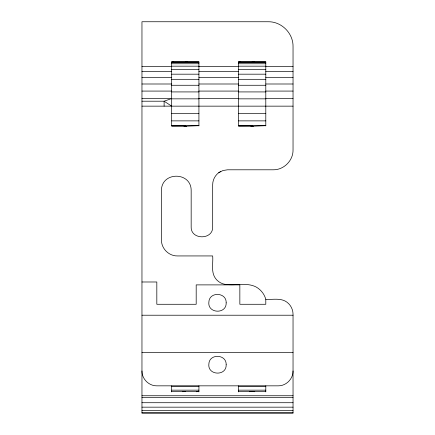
<?xml version="1.0" encoding="UTF-8"?>
<svg xmlns="http://www.w3.org/2000/svg" width="435" height="435" viewBox="0 0 435 435"><rect width="100%" height="100%" fill="white"/><g stroke="black" fill="none" stroke-linecap="round" stroke-linejoin="round"><path stroke-width="0.65" d="M293.038 370.979C293.185 378.923 286.121 385.992 278.177 385.84L156.823 385.84C148.879 385.992 141.81 378.923 141.962 370.979M218.74 172.695L222.948 170.525L227.543 169.797L273.224 169.797C283.816 169.998 293.239 160.575 293.038 149.983L293.038 46.518C293.288 33.277 281.51 21.5 268.27 21.75L141.962 21.75L141.962 413.25L293.038 413.25L293.038 314.184C293.021 309.497 290.694 304.93 286.91 302.162C280.82 297.638 272.756 299.824 265.796 299.323C264.366 294.082 260.772 289.536 256.003 286.931C247.216 282.445 236.917 285.496 227.543 284.582C222.85 284.572 218.283 282.244 215.521 278.46C210.752 271.946 213.335 263.338 212.682 255.938L177.371 255.938C168.856 256.101 161.287 248.526 161.45 240.017L161.45 190.715C161.124 171.374 191.492 171.374 191.166 190.715L191.166 226.983C190.748 240.071 213.106 240.071 212.682 226.983L212.682 184.657C212.671 179.176 215.907 173.897 220.795 171.417M173.63 61.509L171.684 61.966L198.925 61.966M240.495 61.509L238.549 61.966L265.796 61.966M185.315 61.966L187.257 61.525M252.175 61.966L254.116 61.525M184.005 126.286L198.925 125.682L171.684 125.682M250.875 126.286L265.796 125.682L238.549 125.682M196.332 391.761L198.925 391.326L171.684 391.326M182.711 391.739L185.305 391.326M249.587 391.739L252.186 391.326L254.774 391.739M198.925 125.905L198.925 61.819L171.684 61.819L171.684 126.014L185.305 125.682M265.796 125.905L265.796 61.819L238.549 61.819L238.549 126.014L252.175 125.682M171.684 62.308L198.925 62.308M238.549 62.308L265.796 62.308M171.684 63.76L198.925 63.76M238.549 63.76L265.796 63.76M171.684 66.174L198.925 66.174M238.549 66.174L265.796 66.174M141.962 66.522L171.684 66.522M198.925 66.522L238.549 66.522M265.796 66.522L293.038 66.522M171.684 69.546L198.925 69.546M238.549 69.546L265.796 69.546M141.962 71.568L171.684 71.568M198.925 71.568L238.549 71.568M265.796 71.568L293.038 71.568M171.684 74.184L198.925 74.184M238.549 74.184L265.796 74.184M141.962 77.441L171.684 77.441M198.925 77.441L238.549 77.441M265.796 77.441L293.038 77.441M171.684 79.317L198.925 79.317M238.549 79.317L265.796 79.317M141.962 83.998L171.684 83.998M198.925 83.998L238.549 83.998M265.796 83.998L293.038 83.998M171.684 85.265L198.925 85.265M238.549 85.265L265.796 85.265M141.962 91.078L171.684 91.078M198.925 91.078L238.549 91.078M265.796 91.078L293.038 91.078M171.684 91.921L198.925 91.921M238.549 91.921L265.796 91.921M141.962 98.522L171.684 98.522L164.115 101.203L141.962 101.203M198.925 98.522L238.549 98.522M265.796 98.522L293.038 98.522M171.684 98.843L198.925 98.843M238.549 98.843L265.796 98.843M141.962 106.151L293.038 106.151M171.684 113.622L198.925 113.622M238.549 113.622L265.796 113.622M171.684 120.876L198.925 120.876M238.549 120.876L265.796 120.876M171.684 126.014L186.599 126.286M238.549 126.014L253.469 126.286M141.962 281.989L156.823 281.989L156.823 304.277L196.19 304.277L196.19 284.887L239.848 284.887L239.848 304.277L265.796 304.277L265.796 299.323M141.962 315.217L293.038 315.217M141.962 352.366L293.038 352.366M171.684 386.275L198.925 386.275M238.549 386.275L265.796 386.275M171.684 390.157L198.925 390.157M238.549 390.157L265.796 390.157M238.549 391.326L265.796 391.326M141.962 395.747L293.038 395.747M141.962 397.465L293.038 397.465M141.962 402.718L293.038 402.718M141.962 407.16L293.038 407.16M141.962 410.564L293.038 410.564M141.962 412.581L293.038 412.581M171.684 106.151L164.115 101.203L164.115 106.151M265.796 385.84L265.796 391.892M238.549 385.84L238.549 391.892M198.925 385.84L198.925 391.892M171.684 385.84L171.684 391.892M226.167 302.836C226.63 314.478 207.413 313.662 208.865 302.097C209.268 291.396 226.673 292.135 226.167 302.836M226.167 364.747C226.63 376.395 207.413 375.579 208.865 364.013C209.268 353.312 226.673 354.052 226.167 364.747"/></g></svg>
